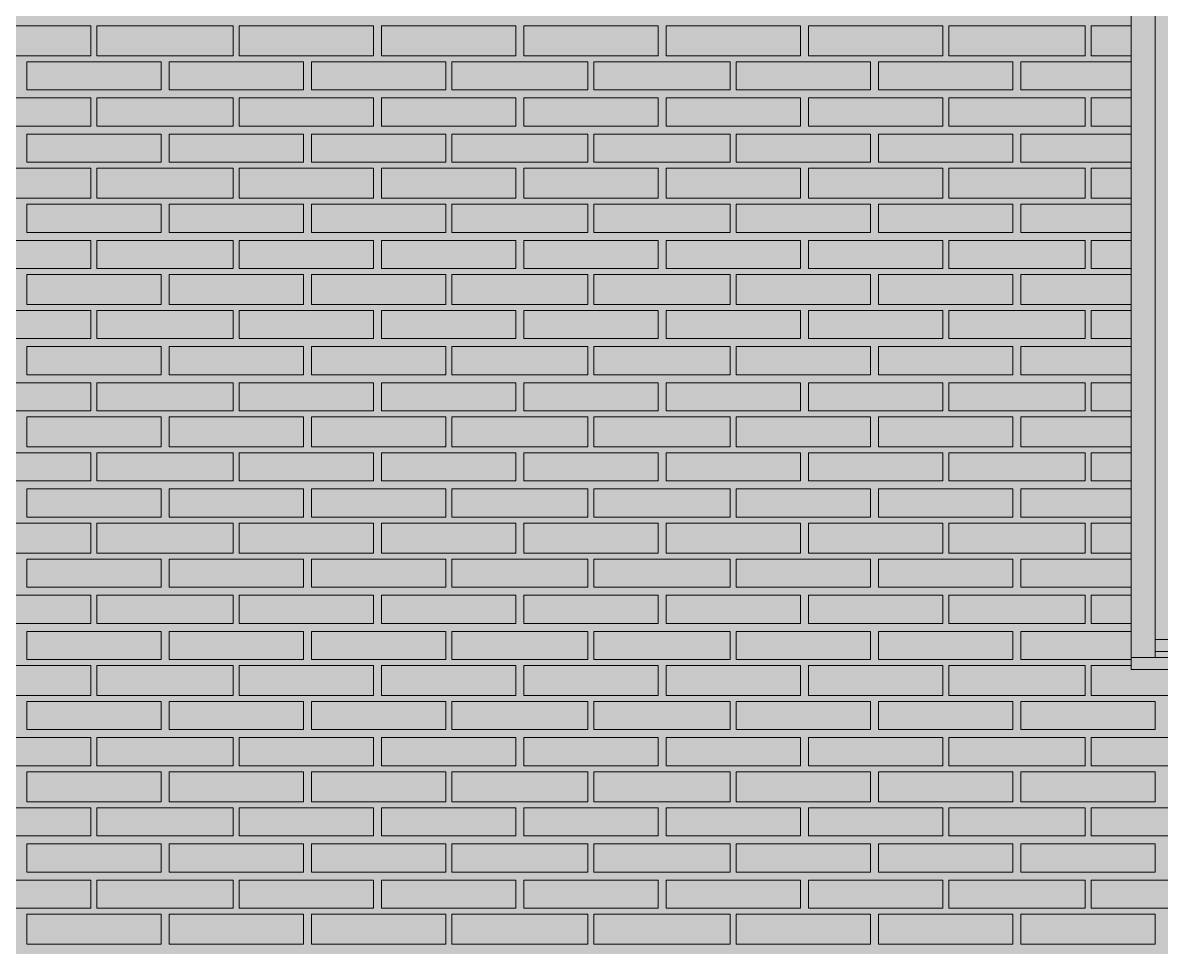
# Model space of a CAD drawing. Header units: millimetres. Extents: x -28928 to 100580, y -22867 to 36490.
# Drawn here: x -15119 to -12715, y 24689 to 26639 of the extents above; entities that cross this region are included whole.
import ezdxf

# ---------------------------------------------------------------- set-up
doc = ezdxf.new("R2010")
doc.units = ezdxf.units.MM
doc.layers.add('PDF _Геометрия', color=7, linetype='Continuous', true_color=0x8f8e8d)
doc.layers.add('PDF _Сплошная заливка', color=7, linetype='Continuous', true_color=0xffffff)

msp = doc.modelspace()

# ---------------------------------------------------------------- hatches: boundary and pattern name
at = {"layer": 'PDF _Сплошная заливка', "true_color": 0xdcd6cf, "transparency": 33554559}
msp.add_hatch(color=254, dxfattribs=at).paths.add_polyline_path([(-18676.6, 16343.4), (-18676.6, 19592.6), (-17276.3, 19592.6), (-17276.3, 16343.4), (19112.6, 16343.4), (19112.6, 30089.1), (-21853.9, 30089.1), (-21853.9, 16343.4), (-21375.9, 16343.4), (-21375.9, 19592.6), (-19277.4, 19592.6), (-19277.4, 16343.4)])

# ---------------------------------------------------------------- linework, layer by layer
at = {"layer": 'PDF _Геометрия', "color": 7, "lineweight": 9}
for points in [[(-12681.6, 25338), (-12728.2, 25338), (-12728.2, 26636.8), (-12728.2, 27910.3), (-12728.2, 27986.4), (-12778.9, 27986.4), (-12778.9, 27910.3), (-12778.9, 26636.8), (-12778.9, 25363.4), (-12778.9, 25287.2), (-12778.9, 27986.4), (-11780.5, 27986.4)], [(-12728.2, 25299.9), (-12728.2, 25363.4), (-12728.2, 26636.8), (-12728.2, 27935.7), (-12681.6, 27935.7)], [(-11831.3, 25338), (-12728.2, 25338)], [(-11831.3, 25312.6), (-12728.2, 25312.6), (-11831.3, 25312.6)], [(-11831.3, 25312.6), (-12728.2, 25312.6)], [(-11780.5, 25304.1), (-11780.5, 25299.9), (-12778.9, 25299.9), (-12778.9, 25304.1)], [(-11780.5, 25299.9), (-11780.5, 25274.5), (-12778.9, 25274.5), (-12778.9, 25299.9)], [(-12778.9, 25274.5), (-12778.9, 25283)]]:
    msp.add_lwpolyline(points, dxfattribs=at)
at = {"layer": 'PDF _Геометрия', "lineweight": 9}
for points in [[(-14974.7, 26632.6), (-14974.7, 26569.1), (-15262.4, 26569.1), (-15262.4, 26632.6)], [(-14674.3, 26632.6), (-14674.3, 26569.1), (-14962, 26569.1), (-14962, 26632.6)], [(-14378.2, 26632.6), (-14378.2, 26569.1), (-14661.6, 26569.1), (-14661.6, 26632.6)], [(-14077.8, 26632.6), (-14077.8, 26569.1), (-14361.3, 26569.1), (-14361.3, 26632.6)], [(-13777.4, 26632.6), (-13777.4, 26569.1), (-14060.9, 26569.1), (-14060.9, 26632.6)], [(-13477, 26632.6), (-13477, 26569.1), (-13760.5, 26569.1), (-13760.5, 26632.6)], [(-13176.6, 26632.6), (-13176.6, 26569.1), (-13460.1, 26569.1), (-13460.1, 26632.6)], [(-12876.3, 26632.6), (-12876.3, 26569.1), (-13163.9, 26569.1), (-13163.9, 26632.6)], [(-14826.6, 26497.2), (-14970.5, 26497.2), (-15110.1, 26497.2), (-15110.1, 26556.4), (-14970.5, 26556.4), (-14826.6, 26556.4)], [(-14526.3, 26497.2), (-14670.1, 26497.2), (-14809.7, 26497.2), (-14809.7, 26556.4), (-14670.1, 26556.4), (-14526.3, 26556.4)], [(-14225.9, 26497.2), (-14369.7, 26497.2), (-14509.3, 26497.2), (-14509.3, 26556.4), (-14369.7, 26556.4), (-14225.9, 26556.4)], [(-13925.5, 26497.2), (-14069.3, 26497.2), (-14213.2, 26497.2), (-14213.2, 26556.4), (-14069.3, 26556.4), (-13925.5, 26556.4)], [(-13625.1, 26497.2), (-13768.9, 26497.2), (-13912.8, 26497.2), (-13912.8, 26556.4), (-13768.9, 26556.4), (-13625.1, 26556.4)], [(-13328.9, 26497.2), (-13468.6, 26497.2), (-13612.4, 26497.2), (-13612.4, 26556.4), (-13468.6, 26556.4), (-13328.9, 26556.4)], [(-13028.6, 26497.2), (-13168.2, 26497.2), (-13312, 26497.2), (-13312, 26556.4), (-13168.2, 26556.4), (-13028.6, 26556.4)], [(-14974.7, 26480.3), (-14974.7, 26421), (-15262.4, 26421), (-15262.4, 26480.3)], [(-14674.3, 26480.3), (-14674.3, 26421), (-14962, 26421), (-14962, 26480.3)], [(-14378.2, 26480.3), (-14378.2, 26421), (-14661.6, 26421), (-14661.6, 26480.3)], [(-14077.8, 26480.3), (-14077.8, 26421), (-14361.3, 26421), (-14361.3, 26480.3)], [(-13777.4, 26480.3), (-13777.4, 26421), (-14060.9, 26421), (-14060.9, 26480.3)], [(-13477, 26480.3), (-13477, 26421), (-13760.5, 26421), (-13760.5, 26480.3)], [(-13176.6, 26480.3), (-13176.6, 26421), (-13460.1, 26421), (-13460.1, 26480.3)], [(-12876.3, 26480.3), (-12876.3, 26421), (-13163.9, 26421), (-13163.9, 26480.3)], [(-14826.6, 26344.9), (-14970.5, 26344.9), (-15110.1, 26344.9), (-15110.1, 26404.1), (-14970.5, 26404.1), (-14826.6, 26404.1)], [(-14526.3, 26344.9), (-14670.1, 26344.9), (-14809.7, 26344.9), (-14809.7, 26404.1), (-14670.1, 26404.1), (-14526.3, 26404.1)], [(-14225.9, 26344.9), (-14369.7, 26344.9), (-14509.3, 26344.9), (-14509.3, 26404.1), (-14369.7, 26404.1), (-14225.9, 26404.1)], [(-13925.5, 26344.9), (-14069.3, 26344.9), (-14213.2, 26344.9), (-14213.2, 26404.1), (-14069.3, 26404.1), (-13925.5, 26404.1)], [(-13625.1, 26344.9), (-13768.9, 26344.9), (-13912.8, 26344.9), (-13912.8, 26404.1), (-13768.9, 26404.1), (-13625.1, 26404.1)], [(-13328.9, 26344.9), (-13468.6, 26344.9), (-13612.4, 26344.9), (-13612.4, 26404.1), (-13468.6, 26404.1), (-13328.9, 26404.1)], [(-13028.6, 26344.9), (-13168.2, 26344.9), (-13312, 26344.9), (-13312, 26404.1), (-13168.2, 26404.1), (-13028.6, 26404.1)], [(-14974.7, 26332.2), (-14974.7, 26268.7), (-15262.4, 26268.7), (-15262.4, 26332.2)], [(-14674.3, 26332.2), (-14674.3, 26268.7), (-14962, 26268.7), (-14962, 26332.2)], [(-14378.2, 26332.2), (-14378.2, 26268.7), (-14661.6, 26268.7), (-14661.6, 26332.2)], [(-14077.8, 26332.2), (-14077.8, 26268.7), (-14361.3, 26268.7), (-14361.3, 26332.2)], [(-13777.4, 26332.2), (-13777.4, 26268.7), (-14060.9, 26268.7), (-14060.9, 26332.2)], [(-13477, 26332.2), (-13477, 26268.7), (-13760.5, 26268.7), (-13760.5, 26332.2)], [(-13176.6, 26332.2), (-13176.6, 26268.7), (-13460.1, 26268.7), (-13460.1, 26332.2)], [(-12876.3, 26332.2), (-12876.3, 26268.7), (-13163.9, 26268.7), (-13163.9, 26332.2)], [(-14826.6, 26196.8), (-14970.5, 26196.8), (-15110.1, 26196.8), (-15110.1, 26256), (-14970.5, 26256), (-14826.6, 26256)], [(-14526.3, 26196.8), (-14670.1, 26196.8), (-14809.7, 26196.8), (-14809.7, 26256), (-14670.1, 26256), (-14526.3, 26256)], [(-14225.9, 26196.8), (-14369.7, 26196.8), (-14509.3, 26196.8), (-14509.3, 26256), (-14369.7, 26256), (-14225.9, 26256)], [(-13925.5, 26196.8), (-14069.3, 26196.8), (-14213.2, 26196.8), (-14213.2, 26256), (-14069.3, 26256), (-13925.5, 26256)], [(-13625.1, 26196.8), (-13768.9, 26196.8), (-13912.8, 26196.8), (-13912.8, 26256), (-13768.9, 26256), (-13625.1, 26256)], [(-13328.9, 26196.8), (-13468.6, 26196.8), (-13612.4, 26196.8), (-13612.4, 26256), (-13468.6, 26256), (-13328.9, 26256)], [(-13028.6, 26196.8), (-13168.2, 26196.8), (-13312, 26196.8), (-13312, 26256), (-13168.2, 26256), (-13028.6, 26256)], [(-14974.7, 26179.9), (-14974.7, 26120.7), (-15262.4, 26120.7), (-15262.4, 26179.9)], [(-14674.3, 26179.9), (-14674.3, 26120.7), (-14962, 26120.7), (-14962, 26179.9)], [(-14378.2, 26179.9), (-14378.2, 26120.7), (-14661.6, 26120.7), (-14661.6, 26179.9)], [(-14077.8, 26179.9), (-14077.8, 26120.7), (-14361.3, 26120.7), (-14361.3, 26179.9)], [(-13777.4, 26179.9), (-13777.4, 26120.7), (-14060.9, 26120.7), (-14060.9, 26179.9)], [(-13477, 26179.9), (-13477, 26120.7), (-13760.5, 26120.7), (-13760.5, 26179.9)], [(-13176.6, 26179.9), (-13176.6, 26120.7), (-13460.1, 26120.7), (-13460.1, 26179.9)], [(-12876.3, 26179.9), (-12876.3, 26120.7), (-13163.9, 26120.7), (-13163.9, 26179.9)], [(-14826.6, 26044.5), (-14970.5, 26044.5), (-15110.1, 26044.5), (-15110.1, 26108), (-14970.5, 26108), (-14826.6, 26108)], [(-14526.3, 26044.5), (-14670.1, 26044.5), (-14809.7, 26044.5), (-14809.7, 26108), (-14670.1, 26108), (-14526.3, 26108)], [(-14225.9, 26044.5), (-14369.7, 26044.5), (-14509.3, 26044.5), (-14509.3, 26108), (-14369.7, 26108), (-14225.9, 26108)], [(-13925.5, 26044.5), (-14069.3, 26044.5), (-14213.2, 26044.5), (-14213.2, 26108), (-14069.3, 26108), (-13925.5, 26108)], [(-13625.1, 26044.5), (-13768.9, 26044.5), (-13912.8, 26044.5), (-13912.8, 26108), (-13768.9, 26108), (-13625.1, 26108)], [(-13328.9, 26044.5), (-13468.6, 26044.5), (-13612.4, 26044.5), (-13612.4, 26108), (-13468.6, 26108), (-13328.9, 26108)], [(-13028.6, 26044.5), (-13168.2, 26044.5), (-13312, 26044.5), (-13312, 26108), (-13168.2, 26108), (-13028.6, 26108)], [(-14974.7, 26031.8), (-14974.7, 25972.6), (-15262.4, 25972.6), (-15262.4, 26031.8)], [(-14674.3, 26031.8), (-14674.3, 25972.6), (-14962, 25972.6), (-14962, 26031.8)], [(-14378.2, 26031.8), (-14378.2, 25972.6), (-14661.6, 25972.6), (-14661.6, 26031.8)], [(-14077.8, 26031.8), (-14077.8, 25972.6), (-14361.3, 25972.6), (-14361.3, 26031.8)], [(-13777.4, 26031.8), (-13777.4, 25972.6), (-14060.9, 25972.6), (-14060.9, 26031.8)], [(-13477, 26031.8), (-13477, 25972.6), (-13760.5, 25972.6), (-13760.5, 26031.8)], [(-13176.6, 26031.8), (-13176.6, 25972.6), (-13460.1, 25972.6), (-13460.1, 26031.8)], [(-12876.3, 26031.8), (-12876.3, 25972.6), (-13163.9, 25972.6), (-13163.9, 26031.8)], [(-14826.6, 25896.4), (-14970.5, 25896.4), (-15110.1, 25896.4), (-15110.1, 25955.7), (-14970.5, 25955.7), (-14826.6, 25955.7)], [(-14526.3, 25896.4), (-14670.1, 25896.4), (-14809.7, 25896.4), (-14809.7, 25955.7), (-14670.1, 25955.7), (-14526.3, 25955.7)], [(-14225.9, 25896.4), (-14369.7, 25896.4), (-14509.3, 25896.4), (-14509.3, 25955.7), (-14369.7, 25955.7), (-14225.9, 25955.7)], [(-13925.5, 25896.4), (-14069.3, 25896.4), (-14213.2, 25896.4), (-14213.2, 25955.7), (-14069.3, 25955.7), (-13925.5, 25955.7)], [(-13625.1, 25896.4), (-13768.9, 25896.4), (-13912.8, 25896.4), (-13912.8, 25955.7), (-13768.9, 25955.7), (-13625.1, 25955.7)], [(-13328.9, 25896.4), (-13468.6, 25896.4), (-13612.4, 25896.4), (-13612.4, 25955.7), (-13468.6, 25955.7), (-13328.9, 25955.7)], [(-13028.6, 25896.4), (-13168.2, 25896.4), (-13312, 25896.4), (-13312, 25955.7), (-13168.2, 25955.7), (-13028.6, 25955.7)], [(-14974.7, 25879.5), (-14974.7, 25820.3), (-15262.4, 25820.3), (-15262.4, 25879.5)], [(-14674.3, 25879.5), (-14674.3, 25820.3), (-14962, 25820.3), (-14962, 25879.5)], [(-14378.2, 25879.5), (-14378.2, 25820.3), (-14661.6, 25820.3), (-14661.6, 25879.5)], [(-14077.8, 25879.5), (-14077.8, 25820.3), (-14361.3, 25820.3), (-14361.3, 25879.5)], [(-13777.4, 25879.5), (-13777.4, 25820.3), (-14060.9, 25820.3), (-14060.9, 25879.5)], [(-13477, 25879.5), (-13477, 25820.3), (-13760.5, 25820.3), (-13760.5, 25879.5)], [(-13176.6, 25879.5), (-13176.6, 25820.3), (-13460.1, 25820.3), (-13460.1, 25879.5)], [(-12876.3, 25879.5), (-12876.3, 25820.3), (-13163.9, 25820.3), (-13163.9, 25879.5)], [(-14826.6, 25744.1), (-14970.5, 25744.1), (-15110.1, 25744.1), (-15110.1, 25807.6), (-14970.5, 25807.6), (-14826.6, 25807.6)], [(-14526.3, 25744.1), (-14670.1, 25744.1), (-14809.7, 25744.1), (-14809.7, 25807.6), (-14670.1, 25807.6), (-14526.3, 25807.6)], [(-14225.9, 25744.1), (-14369.7, 25744.1), (-14509.3, 25744.1), (-14509.3, 25807.6), (-14369.7, 25807.6), (-14225.9, 25807.6)], [(-13925.5, 25744.1), (-14069.3, 25744.1), (-14213.2, 25744.1), (-14213.2, 25807.6), (-14069.3, 25807.6), (-13925.5, 25807.6)], [(-13625.1, 25744.1), (-13768.9, 25744.1), (-13912.8, 25744.1), (-13912.8, 25807.6), (-13768.9, 25807.6), (-13625.1, 25807.6)], [(-13328.9, 25744.1), (-13468.6, 25744.1), (-13612.4, 25744.1), (-13612.4, 25807.6), (-13468.6, 25807.6), (-13328.9, 25807.6)], [(-13028.6, 25744.1), (-13168.2, 25744.1), (-13312, 25744.1), (-13312, 25807.6), (-13168.2, 25807.6), (-13028.6, 25807.6)], [(-14974.7, 25731.4), (-14974.7, 25672.2), (-15262.4, 25672.2), (-15262.4, 25731.4)], [(-14674.3, 25731.4), (-14674.3, 25672.2), (-14962, 25672.2), (-14962, 25731.4)], [(-14378.2, 25731.4), (-14378.2, 25672.2), (-14661.6, 25672.2), (-14661.6, 25731.4)], [(-14077.8, 25731.4), (-14077.8, 25672.2), (-14361.3, 25672.2), (-14361.3, 25731.4)], [(-13777.4, 25731.4), (-13777.4, 25672.2), (-14060.9, 25672.2), (-14060.9, 25731.4)], [(-13477, 25731.4), (-13477, 25672.2), (-13760.5, 25672.2), (-13760.5, 25731.4)], [(-13176.6, 25731.4), (-13176.6, 25672.2), (-13460.1, 25672.2), (-13460.1, 25731.4)], [(-12876.3, 25731.4), (-12876.3, 25672.2), (-13163.9, 25672.2), (-13163.9, 25731.4)], [(-14826.6, 25596), (-14970.5, 25596), (-15110.1, 25596), (-15110.1, 25655.3), (-14970.5, 25655.3), (-14826.6, 25655.3)], [(-14526.3, 25596), (-14670.1, 25596), (-14809.7, 25596), (-14809.7, 25655.3), (-14670.1, 25655.3), (-14526.3, 25655.3)], [(-14225.9, 25596), (-14369.7, 25596), (-14509.3, 25596), (-14509.3, 25655.3), (-14369.7, 25655.3), (-14225.9, 25655.3)], [(-13925.5, 25596), (-14069.3, 25596), (-14213.2, 25596), (-14213.2, 25655.3), (-14069.3, 25655.3), (-13925.5, 25655.3)], [(-13625.1, 25596), (-13768.9, 25596), (-13912.8, 25596), (-13912.8, 25655.3), (-13768.9, 25655.3), (-13625.1, 25655.3)], [(-13328.9, 25596), (-13468.6, 25596), (-13612.4, 25596), (-13612.4, 25655.3), (-13468.6, 25655.3), (-13328.9, 25655.3)], [(-13028.6, 25596), (-13168.2, 25596), (-13312, 25596), (-13312, 25655.3), (-13168.2, 25655.3), (-13028.6, 25655.3)], [(-14974.7, 25583.4), (-14974.7, 25519.9), (-15262.4, 25519.9), (-15262.4, 25583.4)], [(-14674.3, 25583.4), (-14674.3, 25519.9), (-14962, 25519.9), (-14962, 25583.4)], [(-14378.2, 25583.4), (-14378.2, 25519.9), (-14661.6, 25519.9), (-14661.6, 25583.4)], [(-14077.8, 25583.4), (-14077.8, 25519.9), (-14361.3, 25519.9), (-14361.3, 25583.4)], [(-13777.4, 25583.4), (-13777.4, 25519.9), (-14060.9, 25519.9), (-14060.9, 25583.4)], [(-13477, 25583.4), (-13477, 25519.9), (-13760.5, 25519.9), (-13760.5, 25583.4)], [(-13176.6, 25583.4), (-13176.6, 25519.9), (-13460.1, 25519.9), (-13460.1, 25583.4)], [(-12876.3, 25583.4), (-12876.3, 25519.9), (-13163.9, 25519.9), (-13163.9, 25583.4)], [(-14826.6, 25448), (-14970.5, 25448), (-15110.1, 25448), (-15110.1, 25507.2), (-14970.5, 25507.2), (-14826.6, 25507.2)], [(-14526.3, 25448), (-14670.1, 25448), (-14809.7, 25448), (-14809.7, 25507.2), (-14670.1, 25507.2), (-14526.3, 25507.2)], [(-14225.9, 25448), (-14369.7, 25448), (-14509.3, 25448), (-14509.3, 25507.2), (-14369.7, 25507.2), (-14225.9, 25507.2)], [(-13925.5, 25448), (-14069.3, 25448), (-14213.2, 25448), (-14213.2, 25507.2), (-14069.3, 25507.2), (-13925.5, 25507.2)], [(-13625.1, 25448), (-13768.9, 25448), (-13912.8, 25448), (-13912.8, 25507.2), (-13768.9, 25507.2), (-13625.1, 25507.2)], [(-13328.9, 25448), (-13468.6, 25448), (-13612.4, 25448), (-13612.4, 25507.2), (-13468.6, 25507.2), (-13328.9, 25507.2)], [(-13028.6, 25448), (-13168.2, 25448), (-13312, 25448), (-13312, 25507.2), (-13168.2, 25507.2), (-13028.6, 25507.2)], [(-14974.7, 25431), (-14974.7, 25371.8), (-15262.4, 25371.8), (-15262.4, 25431)], [(-14674.3, 25431), (-14674.3, 25371.8), (-14962, 25371.8), (-14962, 25431)], [(-14378.2, 25431), (-14378.2, 25371.8), (-14661.6, 25371.8), (-14661.6, 25431)], [(-14077.8, 25431), (-14077.8, 25371.8), (-14361.3, 25371.8), (-14361.3, 25431)], [(-13777.4, 25431), (-13777.4, 25371.8), (-14060.9, 25371.8), (-14060.9, 25431)], [(-13477, 25431), (-13477, 25371.8), (-13760.5, 25371.8), (-13760.5, 25431)], [(-13176.6, 25431), (-13176.6, 25371.8), (-13460.1, 25371.8), (-13460.1, 25431)], [(-12876.3, 25431), (-12876.3, 25371.8), (-13163.9, 25371.8), (-13163.9, 25431)], [(-14826.6, 25295.7), (-14970.5, 25295.7), (-15110.1, 25295.7), (-15110.1, 25354.9), (-14970.5, 25354.9), (-14826.6, 25354.9)], [(-14526.3, 25295.7), (-14670.1, 25295.7), (-14809.7, 25295.7), (-14809.7, 25354.9), (-14670.1, 25354.9), (-14526.3, 25354.9)], [(-14225.9, 25295.7), (-14369.7, 25295.7), (-14509.3, 25295.7), (-14509.3, 25354.9), (-14369.7, 25354.9), (-14225.9, 25354.9)], [(-13925.5, 25295.7), (-14069.3, 25295.7), (-14213.2, 25295.7), (-14213.2, 25354.9), (-14069.3, 25354.9), (-13925.5, 25354.9)], [(-13625.1, 25295.7), (-13768.9, 25295.7), (-13912.8, 25295.7), (-13912.8, 25354.9), (-13768.9, 25354.9), (-13625.1, 25354.9)], [(-13328.9, 25295.7), (-13468.6, 25295.7), (-13612.4, 25295.7), (-13612.4, 25354.9), (-13468.6, 25354.9), (-13328.9, 25354.9)], [(-13028.6, 25295.7), (-13168.2, 25295.7), (-13312, 25295.7), (-13312, 25354.9), (-13168.2, 25354.9), (-13028.6, 25354.9)], [(-14974.7, 25283), (-14974.7, 25219.5), (-15262.4, 25219.5), (-15262.4, 25283)], [(-14674.3, 25283), (-14674.3, 25219.5), (-14962, 25219.5), (-14962, 25283)], [(-14378.2, 25283), (-14378.2, 25219.5), (-14661.6, 25219.5), (-14661.6, 25283)], [(-14077.8, 25283), (-14077.8, 25219.5), (-14361.3, 25219.5), (-14361.3, 25283)], [(-13777.4, 25283), (-13777.4, 25219.5), (-14060.9, 25219.5), (-14060.9, 25283)], [(-13477, 25283), (-13477, 25219.5), (-13760.5, 25219.5), (-13760.5, 25283)], [(-13176.6, 25283), (-13176.6, 25219.5), (-13460.1, 25219.5), (-13460.1, 25283)], [(-12876.3, 25283), (-12876.3, 25219.5), (-13163.9, 25219.5), (-13163.9, 25283)], [(-14826.6, 25147.6), (-14970.5, 25147.6), (-15110.1, 25147.6), (-15110.1, 25206.8), (-14970.5, 25206.8), (-14826.6, 25206.8)], [(-14526.3, 25147.6), (-14670.1, 25147.6), (-14809.7, 25147.6), (-14809.7, 25206.8), (-14670.1, 25206.8), (-14526.3, 25206.8)], [(-14225.9, 25147.6), (-14369.7, 25147.6), (-14509.3, 25147.6), (-14509.3, 25206.8), (-14369.7, 25206.8), (-14225.9, 25206.8)], [(-13925.5, 25147.6), (-14069.3, 25147.6), (-14213.2, 25147.6), (-14213.2, 25206.8), (-14069.3, 25206.8), (-13925.5, 25206.8)], [(-13625.1, 25147.6), (-13768.9, 25147.6), (-13912.8, 25147.6), (-13912.8, 25206.8), (-13768.9, 25206.8), (-13625.1, 25206.8)], [(-13328.9, 25147.6), (-13468.6, 25147.6), (-13612.4, 25147.6), (-13612.4, 25206.8), (-13468.6, 25206.8), (-13328.9, 25206.8)], [(-13028.6, 25147.6), (-13168.2, 25147.6), (-13312, 25147.6), (-13312, 25206.8), (-13168.2, 25206.8), (-13028.6, 25206.8)], [(-12728.2, 25147.6), (-12867.8, 25147.6), (-13011.6, 25147.6), (-13011.6, 25206.8), (-12867.8, 25206.8), (-12728.2, 25206.8)], [(-14974.7, 25130.7), (-14974.7, 25071.4), (-15262.4, 25071.4), (-15262.4, 25130.7)], [(-14674.3, 25130.7), (-14674.3, 25071.4), (-14962, 25071.4), (-14962, 25130.7)], [(-14378.2, 25130.7), (-14378.2, 25071.4), (-14661.6, 25071.4), (-14661.6, 25130.7)], [(-14077.8, 25130.7), (-14077.8, 25071.4), (-14361.3, 25071.4), (-14361.3, 25130.7)], [(-13777.4, 25130.7), (-13777.4, 25071.4), (-14060.9, 25071.4), (-14060.9, 25130.7)], [(-13477, 25130.7), (-13477, 25071.4), (-13760.5, 25071.4), (-13760.5, 25130.7)], [(-13176.6, 25130.7), (-13176.6, 25071.4), (-13460.1, 25071.4), (-13460.1, 25130.7)], [(-12876.3, 25130.7), (-12876.3, 25071.4), (-13163.9, 25071.4), (-13163.9, 25130.7)], [(-12575.9, 25130.7), (-12575.9, 25071.4), (-12863.6, 25071.4), (-12863.6, 25130.7)], [(-14826.6, 24995.3), (-14970.5, 24995.3), (-15110.1, 24995.3), (-15110.1, 25058.7), (-14970.5, 25058.7), (-14826.6, 25058.7)], [(-14526.3, 24995.3), (-14670.1, 24995.3), (-14809.7, 24995.3), (-14809.7, 25058.7), (-14670.1, 25058.7), (-14526.3, 25058.7)], [(-14225.9, 24995.3), (-14369.7, 24995.3), (-14509.3, 24995.3), (-14509.3, 25058.7), (-14369.7, 25058.7), (-14225.9, 25058.7)], [(-13925.5, 24995.3), (-14069.3, 24995.3), (-14213.2, 24995.3), (-14213.2, 25058.7), (-14069.3, 25058.7), (-13925.5, 25058.7)], [(-13625.1, 24995.3), (-13768.9, 24995.3), (-13912.8, 24995.3), (-13912.8, 25058.7), (-13768.9, 25058.7), (-13625.1, 25058.7)], [(-13328.9, 24995.3), (-13468.6, 24995.3), (-13612.4, 24995.3), (-13612.4, 25058.7), (-13468.6, 25058.7), (-13328.9, 25058.7)], [(-13028.6, 24995.3), (-13168.2, 24995.3), (-13312, 24995.3), (-13312, 25058.7), (-13168.2, 25058.7), (-13028.6, 25058.7)], [(-12728.2, 24995.3), (-12867.8, 24995.3), (-13011.6, 24995.3), (-13011.6, 25058.7), (-12867.8, 25058.7), (-12728.2, 25058.7)], [(-14974.7, 24982.6), (-14974.7, 24923.4), (-15262.4, 24923.4), (-15262.4, 24982.6)], [(-14674.3, 24982.6), (-14674.3, 24923.4), (-14962, 24923.4), (-14962, 24982.6)], [(-14378.2, 24982.6), (-14378.2, 24923.4), (-14661.6, 24923.4), (-14661.6, 24982.6)], [(-14077.8, 24982.6), (-14077.8, 24923.4), (-14361.3, 24923.4), (-14361.3, 24982.6)], [(-13777.4, 24982.6), (-13777.4, 24923.4), (-14060.9, 24923.4), (-14060.9, 24982.6)], [(-13477, 24982.6), (-13477, 24923.4), (-13760.5, 24923.4), (-13760.5, 24982.6)], [(-13176.6, 24982.6), (-13176.6, 24923.4), (-13460.1, 24923.4), (-13460.1, 24982.6)], [(-12876.3, 24982.6), (-12876.3, 24923.4), (-13163.9, 24923.4), (-13163.9, 24982.6)], [(-12575.9, 24982.6), (-12575.9, 24923.4), (-12863.6, 24923.4), (-12863.6, 24982.6)], [(-14826.6, 24847.2), (-14970.5, 24847.2), (-15110.1, 24847.2), (-15110.1, 24906.4), (-14970.5, 24906.4), (-14826.6, 24906.4)], [(-14526.3, 24847.2), (-14670.1, 24847.2), (-14809.7, 24847.2), (-14809.7, 24906.4), (-14670.1, 24906.4), (-14526.3, 24906.4)], [(-14225.9, 24847.2), (-14369.7, 24847.2), (-14509.3, 24847.2), (-14509.3, 24906.4), (-14369.7, 24906.4), (-14225.9, 24906.4)], [(-13925.5, 24847.2), (-14069.3, 24847.2), (-14213.2, 24847.2), (-14213.2, 24906.4), (-14069.3, 24906.4), (-13925.5, 24906.4)], [(-13625.1, 24847.2), (-13768.9, 24847.2), (-13912.8, 24847.2), (-13912.8, 24906.4), (-13768.9, 24906.4), (-13625.1, 24906.4)], [(-13328.9, 24847.2), (-13468.6, 24847.2), (-13612.4, 24847.2), (-13612.4, 24906.4), (-13468.6, 24906.4), (-13328.9, 24906.4)], [(-13028.6, 24847.2), (-13168.2, 24847.2), (-13312, 24847.2), (-13312, 24906.4), (-13168.2, 24906.4), (-13028.6, 24906.4)], [(-12728.2, 24847.2), (-12867.8, 24847.2), (-13011.6, 24847.2), (-13011.6, 24906.4), (-12867.8, 24906.4), (-12728.2, 24906.4)], [(-14974.7, 24830.3), (-14974.7, 24771), (-15262.4, 24771), (-15262.4, 24830.3)], [(-14674.3, 24830.3), (-14674.3, 24771), (-14962, 24771), (-14962, 24830.3)], [(-14378.2, 24830.3), (-14378.2, 24771), (-14661.6, 24771), (-14661.6, 24830.3)], [(-14077.8, 24830.3), (-14077.8, 24771), (-14361.3, 24771), (-14361.3, 24830.3)], [(-13777.4, 24830.3), (-13777.4, 24771), (-14060.9, 24771), (-14060.9, 24830.3)], [(-13477, 24830.3), (-13477, 24771), (-13760.5, 24771), (-13760.5, 24830.3)], [(-13176.6, 24830.3), (-13176.6, 24771), (-13460.1, 24771), (-13460.1, 24830.3)], [(-12876.3, 24830.3), (-12876.3, 24771), (-13163.9, 24771), (-13163.9, 24830.3)], [(-12575.9, 24830.3), (-12575.9, 24771), (-12863.6, 24771), (-12863.6, 24830.3)], [(-14826.6, 24694.9), (-14970.5, 24694.9), (-15110.1, 24694.9), (-15110.1, 24758.4), (-14970.5, 24758.4), (-14826.6, 24758.4)], [(-14526.3, 24694.9), (-14670.1, 24694.9), (-14809.7, 24694.9), (-14809.7, 24758.4), (-14670.1, 24758.4), (-14526.3, 24758.4)], [(-14225.9, 24694.9), (-14369.7, 24694.9), (-14509.3, 24694.9), (-14509.3, 24758.4), (-14369.7, 24758.4), (-14225.9, 24758.4)], [(-13925.5, 24694.9), (-14069.3, 24694.9), (-14213.2, 24694.9), (-14213.2, 24758.4), (-14069.3, 24758.4), (-13925.5, 24758.4)], [(-13625.1, 24694.9), (-13768.9, 24694.9), (-13912.8, 24694.9), (-13912.8, 24758.4), (-13768.9, 24758.4), (-13625.1, 24758.4)], [(-13328.9, 24694.9), (-13468.6, 24694.9), (-13612.4, 24694.9), (-13612.4, 24758.4), (-13468.6, 24758.4), (-13328.9, 24758.4)], [(-13028.6, 24694.9), (-13168.2, 24694.9), (-13312, 24694.9), (-13312, 24758.4), (-13168.2, 24758.4), (-13028.6, 24758.4)], [(-12728.2, 24694.9), (-12867.8, 24694.9), (-13011.6, 24694.9), (-13011.6, 24758.4), (-12867.8, 24758.4), (-12728.2, 24758.4)]]:
    msp.add_lwpolyline(points, close=True, dxfattribs=at)
for points in [[(-12778.9, 26569.1), (-12863.6, 26569.1), (-12863.6, 26632.6), (-12778.9, 26632.6)], [(-12778.9, 26497.2), (-12867.8, 26497.2), (-13011.6, 26497.2), (-13011.6, 26556.4), (-12867.8, 26556.4), (-12778.9, 26556.4)], [(-12778.9, 26421), (-12863.6, 26421), (-12863.6, 26480.3), (-12778.9, 26480.3)], [(-12778.9, 26344.9), (-12867.8, 26344.9), (-13011.6, 26344.9), (-13011.6, 26404.1), (-12867.8, 26404.1), (-12778.9, 26404.1)], [(-12778.9, 26268.7), (-12863.6, 26268.7), (-12863.6, 26332.2), (-12778.9, 26332.2)], [(-12778.9, 26196.8), (-12867.8, 26196.8), (-13011.6, 26196.8), (-13011.6, 26256), (-12867.8, 26256), (-12778.9, 26256)], [(-12778.9, 26120.7), (-12863.6, 26120.7), (-12863.6, 26179.9), (-12778.9, 26179.9)], [(-12778.9, 26044.5), (-12867.8, 26044.5), (-13011.6, 26044.5), (-13011.6, 26108), (-12867.8, 26108), (-12778.9, 26108)], [(-12778.9, 25972.6), (-12863.6, 25972.6), (-12863.6, 26031.8), (-12778.9, 26031.8)], [(-12778.9, 25896.4), (-12867.8, 25896.4), (-13011.6, 25896.4), (-13011.6, 25955.7), (-12867.8, 25955.7), (-12778.9, 25955.7)], [(-12778.9, 25820.3), (-12863.6, 25820.3), (-12863.6, 25879.5), (-12778.9, 25879.5)], [(-12778.9, 25744.1), (-12867.8, 25744.1), (-13011.6, 25744.1), (-13011.6, 25807.6), (-12867.8, 25807.6), (-12778.9, 25807.6)], [(-12778.9, 25672.2), (-12863.6, 25672.2), (-12863.6, 25731.4), (-12778.9, 25731.4)], [(-12778.9, 25596), (-12867.8, 25596), (-13011.6, 25596), (-13011.6, 25655.3), (-12867.8, 25655.3), (-12778.9, 25655.3)], [(-12778.9, 25519.9), (-12863.6, 25519.9), (-12863.6, 25583.4), (-12778.9, 25583.4)], [(-12778.9, 25448), (-12867.8, 25448), (-13011.6, 25448), (-13011.6, 25507.2), (-12867.8, 25507.2), (-12778.9, 25507.2)], [(-12778.9, 25371.8), (-12863.6, 25371.8), (-12863.6, 25431), (-12778.9, 25431)], [(-12778.9, 25295.7), (-12867.8, 25295.7), (-13011.6, 25295.7), (-13011.6, 25354.9), (-12867.8, 25354.9), (-12778.9, 25354.9)], [(-12575.9, 25274.5), (-12575.9, 25219.5), (-12863.6, 25219.5), (-12863.6, 25283), (-12778.9, 25283)]]:
    msp.add_lwpolyline(points, dxfattribs=at)

doc.saveas('drawing.dxf')
